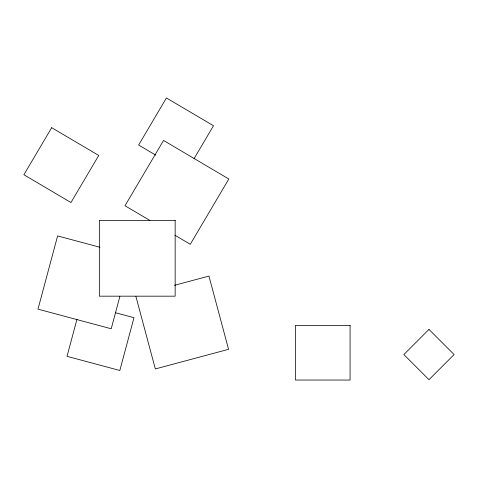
<?xml version="1.0" encoding="UTF-8"?>
<svg xmlns="http://www.w3.org/2000/svg" width="478" height="478" viewBox="0 0 478 478"><rect width="100%" height="100%" fill="white"/><g stroke="black" fill="none" stroke-linecap="round" stroke-linejoin="round"><path stroke-width="0.72" d="M76.976 319.238L67.034 356.337L119.829 370.48L133.971 317.691L115.425 312.72M119.87 296.462L111.213 328.768L37.983 309.147L57.605 235.917L99.962 247.269M193.96 158.816L213.487 125.744L166.422 97.96L138.638 145.025L155.81 155.165M174.482 285.318L208.946 276.087L228.568 349.316L155.338 368.938L135.907 296.426M149.961 220.478L124.997 205.743L163.536 140.454L228.825 178.993L190.286 244.282L174.924 235.212M51.684 127.68L23.9 174.745L70.965 202.529L98.749 155.458L51.684 127.68M428.981 329.438L403.862 354.557L428.981 379.675L454.1 354.557L428.981 329.438M175.157 220.358L99.34 220.358L99.34 296.175L175.157 296.175L175.157 220.358M350.075 325.387L295.422 325.387L295.422 380.04L350.075 380.04L350.075 325.387"/></g></svg>
